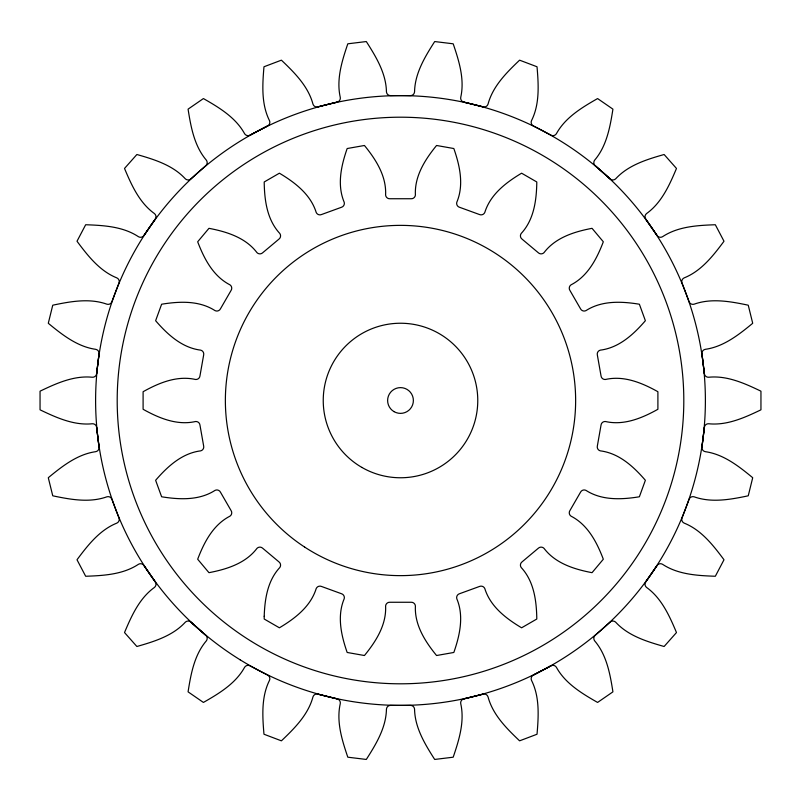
<?xml version="1.0" encoding="UTF-8"?>
<svg xmlns="http://www.w3.org/2000/svg" width="801" height="801" viewBox="0 0 801 801"><rect width="100%" height="100%" fill="white"/><g stroke="black" fill="none" stroke-linecap="round" stroke-linejoin="round"><path stroke-width="1.2" d="M99.024 353.982L96.651 373.516A4.045 4.045 0 0 1 92.315 377.241C73.902 375.369 56.26 383.409 40.05 391.178L40.05 409.822C56.26 417.591 73.902 425.631 92.315 423.759A4.045 4.045 0 0 1 96.651 427.484L99.024 447.018A4.045 4.045 0 0 1 95.709 451.674C77.377 454.257 62.168 466.282 48.29 477.716L52.756 495.809C70.348 499.484 89.402 503.058 106.833 496.83A4.045 4.045 0 0 1 111.94 499.413L118.918 517.816A4.045 4.045 0 0 1 116.806 523.123C99.634 530.022 87.74 545.341 77.006 559.759L85.667 576.259C103.629 575.619 122.994 574.527 138.423 564.315A4.045 4.045 0 0 1 144 565.596L155.174 581.786A4.045 4.045 0 0 1 154.403 587.453C139.374 598.267 131.494 615.979 124.515 632.55L136.881 646.497C154.162 641.571 172.706 635.884 185.241 622.267A4.045 4.045 0 0 1 190.958 622.187L205.687 635.233A4.045 4.045 0 0 1 206.288 640.92C194.293 655.008 190.878 674.092 188.075 691.854L203.414 702.437C219.013 693.516 235.654 683.563 244.575 667.343A4.045 4.045 0 0 1 250.102 665.891L267.524 675.033A4.045 4.045 0 0 1 269.466 680.409C261.186 696.96 262.448 716.314 263.97 734.227L281.401 740.835C294.418 728.439 308.185 714.782 312.961 696.9A4.045 4.045 0 0 1 317.987 694.167L337.091 698.883A4.045 4.045 0 0 1 340.265 703.638C336.19 721.691 342.037 740.174 347.804 757.195L366.307 759.448C375.979 744.299 386.082 727.749 386.442 709.235A4.045 4.045 0 0 1 390.658 705.381L410.342 705.381A4.045 4.045 0 0 1 414.558 709.235C414.918 727.749 425.021 744.299 434.693 759.448L453.196 757.195C458.963 740.174 464.81 721.691 460.735 703.638A4.045 4.045 0 0 1 463.909 698.883L483.013 694.167A4.045 4.045 0 0 1 488.039 696.9C492.815 714.782 506.582 728.439 519.599 740.835L537.03 734.227C538.552 716.314 539.814 696.96 531.534 680.409A4.045 4.045 0 0 1 533.476 675.033L550.898 665.891A4.045 4.045 0 0 1 556.425 667.343C565.346 683.563 581.987 693.516 597.586 702.437L612.925 691.854C610.122 674.092 606.707 655.008 594.712 640.92A4.045 4.045 0 0 1 595.313 635.233L610.042 622.187A4.045 4.045 0 0 1 615.759 622.267C628.294 635.884 646.838 641.571 664.119 646.497L676.485 632.55C669.506 615.979 661.626 598.267 646.597 587.453A4.045 4.045 0 0 1 645.826 581.786L657 565.596A4.045 4.045 0 0 1 662.577 564.315C678.006 574.527 697.371 575.619 715.333 576.259L723.994 559.759C713.26 545.341 701.366 530.022 684.194 523.123A4.045 4.045 0 0 1 682.082 517.816L689.06 499.413A4.045 4.045 0 0 1 694.167 496.83C711.598 503.058 730.652 499.484 748.244 495.809L752.71 477.716C738.832 466.282 723.623 454.257 705.291 451.674A4.045 4.045 0 0 1 701.976 447.018L704.349 427.484A4.045 4.045 0 0 1 708.685 423.759C727.098 425.631 744.74 417.591 760.95 409.822L760.95 391.178C744.74 383.409 727.098 375.369 708.685 377.241A4.045 4.045 0 0 1 704.349 373.516L701.976 353.982A4.045 4.045 0 0 1 705.291 349.326C723.623 346.743 738.832 334.718 752.71 323.284L748.244 305.191C730.652 301.516 711.598 297.942 694.167 304.17A4.045 4.045 0 0 1 689.06 301.587L682.082 283.184A4.045 4.045 0 0 1 684.194 277.877C701.366 270.978 713.26 255.659 723.994 241.241L715.333 224.741C697.371 225.381 678.006 226.473 662.577 236.685A4.045 4.045 0 0 1 657 235.404L645.826 219.214A4.045 4.045 0 0 1 646.597 213.547C661.626 202.733 669.506 185.021 676.485 168.45L664.119 154.503C646.838 159.429 628.294 165.116 615.759 178.733A4.045 4.045 0 0 1 610.042 178.813L595.313 165.767A4.045 4.045 0 0 1 594.712 160.08C606.707 145.992 610.122 126.908 612.925 109.146L597.586 98.563C581.987 107.484 565.346 117.437 556.425 133.657A4.045 4.045 0 0 1 550.898 135.109L533.476 125.967A4.045 4.045 0 0 1 531.534 120.591C539.814 104.04 538.552 84.686 537.03 66.773L519.599 60.165C506.582 72.561 492.815 86.218 488.039 104.1A4.045 4.045 0 0 1 483.013 106.833L463.909 102.117A4.045 4.045 0 0 1 460.735 97.362C464.81 79.309 458.963 60.826 453.196 43.805L434.693 41.552C425.021 56.701 414.918 73.251 414.558 91.765A4.045 4.045 0 0 1 410.342 95.619L390.658 95.619A4.045 4.045 0 0 1 386.442 91.765C386.082 73.251 375.979 56.701 366.307 41.552L347.804 43.805C342.037 60.826 336.19 79.309 340.265 97.362A4.045 4.045 0 0 1 337.091 102.117L317.987 106.833A4.045 4.045 0 0 1 312.961 104.1C308.185 86.218 294.418 72.561 281.401 60.165L263.97 66.773C262.448 84.686 261.186 104.04 269.466 120.591A4.045 4.045 0 0 1 267.524 125.967L250.102 135.109A4.045 4.045 0 0 1 244.575 133.657C235.654 117.437 219.013 107.484 203.414 98.563L188.075 109.146C190.878 126.908 194.293 145.992 206.288 160.08A4.045 4.045 0 0 1 205.687 165.767L190.958 178.813A4.045 4.045 0 0 1 185.241 178.733C172.706 165.116 154.162 159.429 136.881 154.503L124.515 168.45C131.494 185.021 139.374 202.733 154.403 213.547A4.045 4.045 0 0 1 155.174 219.214L144 235.404A4.045 4.045 0 0 1 138.423 236.685C122.994 226.473 103.629 225.381 85.667 224.741L77.006 241.241C87.74 255.659 99.634 270.978 116.806 277.877A4.045 4.045 0 0 1 118.918 283.184L111.94 301.587A4.045 4.045 0 0 1 106.833 304.17C89.402 297.942 70.348 301.516 52.756 305.191L48.29 323.284C62.168 334.718 77.377 346.743 95.709 349.326A4.045 4.045 0 0 1 99.024 353.982L96.651 373.516M701.976 447.018L704.349 427.484M144 235.404L155.174 219.214M645.826 581.786L657 565.596M250.102 135.109L267.524 125.967M533.476 675.033L550.898 665.891M317.987 106.833L337.091 102.117M463.909 698.883L483.013 694.167M463.909 102.117L483.013 106.833M317.987 694.167L337.091 698.883M595.313 165.767L610.042 178.813M190.958 622.187L205.687 635.233M645.826 219.214L657 235.404M144 565.596L155.174 581.786M701.976 353.982L704.349 373.516M96.651 427.484L99.024 447.018M264.21 616.309L264.2 619.023L279.399 627.804C294.948 618.522 310.638 606.587 316.215 588.515A4.045 4.045 0 0 1 321.561 586.482L341.426 593.711A4.045 4.045 0 0 1 344.21 598.707C336.861 616.139 341.216 635.363 347.163 652.465L364.445 655.518C375.889 641.481 386.543 624.9 385.601 605.997A4.045 4.045 0 0 1 389.927 602.262L411.073 602.262A4.045 4.045 0 0 1 415.399 605.997C414.457 624.9 425.111 641.481 436.555 655.518L453.837 652.465C459.784 635.363 464.139 616.139 456.79 598.707A4.045 4.045 0 0 1 459.574 593.711L479.439 586.482A4.045 4.045 0 0 1 484.785 588.515C490.362 606.587 506.052 618.522 521.601 627.804L536.8 619.023C536.54 600.92 534.047 581.366 521.181 567.498A4.045 4.045 0 0 1 522.092 561.851L538.292 548.264A4.045 4.045 0 0 1 544.009 548.345C555.423 563.423 574.257 569.281 592.039 572.675L603.323 559.228C596.885 542.307 587.854 524.785 571.023 516.154A4.045 4.045 0 0 1 569.942 510.537L580.515 492.225A4.045 4.045 0 0 1 585.921 490.352C601.811 500.615 621.496 499.674 639.378 496.78L645.376 480.29C633.541 466.582 619.063 453.206 600.289 450.853A4.045 4.045 0 0 1 597.356 445.947L601.03 425.121A4.045 4.045 0 0 1 605.466 421.516C623.909 425.721 642.092 418.102 657.901 409.281L657.901 391.719C642.092 382.898 623.909 375.279 605.466 379.484A4.045 4.045 0 0 1 601.03 375.879L597.356 355.053A4.045 4.045 0 0 1 600.289 350.147C619.063 347.794 633.541 334.418 645.376 320.71L639.378 304.22C621.496 301.326 601.811 300.385 585.921 310.648A4.045 4.045 0 0 1 580.515 308.775L569.942 290.463A4.045 4.045 0 0 1 571.023 284.846C587.854 276.215 596.885 258.693 603.323 241.772L592.039 228.325C574.257 231.719 555.423 237.577 544.009 252.655A4.045 4.045 0 0 1 538.292 252.736L522.092 239.149A4.045 4.045 0 0 1 521.181 233.502C534.047 219.634 536.54 200.08 536.8 181.977L521.601 173.196C506.052 182.478 490.362 194.413 484.785 212.485A4.045 4.045 0 0 1 479.439 214.518L459.574 207.289A4.045 4.045 0 0 1 456.79 202.293C464.139 184.861 459.784 165.637 453.837 148.535L436.555 145.482C425.111 159.519 414.457 176.1 415.399 195.003A4.045 4.045 0 0 1 411.073 198.738L389.927 198.738A4.045 4.045 0 0 1 385.601 195.003C386.543 176.1 375.889 159.519 364.445 145.482L347.163 148.535C341.216 165.637 336.861 184.861 344.21 202.293A4.045 4.045 0 0 1 341.426 207.289L321.561 214.518A4.045 4.045 0 0 1 316.215 212.485C310.638 194.413 294.948 182.478 279.399 173.196L264.2 181.977C264.46 200.08 266.953 219.634 279.819 233.502A4.045 4.045 0 0 1 278.908 239.149L262.708 252.736A4.045 4.045 0 0 1 256.991 252.655C245.577 237.577 226.743 231.719 208.961 228.325L197.677 241.772C204.115 258.693 213.146 276.215 229.977 284.846A4.045 4.045 0 0 1 231.058 290.463L220.485 308.775A4.045 4.045 0 0 1 215.079 310.648C199.189 300.385 179.504 301.326 161.622 304.22L155.624 320.71C167.459 334.418 181.937 347.794 200.711 350.147A4.045 4.045 0 0 1 203.644 355.053L199.97 375.879A4.045 4.045 0 0 1 195.534 379.484C177.091 375.279 158.908 382.898 143.099 391.719L143.099 409.281C158.908 418.102 177.091 425.721 195.534 421.516A4.045 4.045 0 0 1 199.97 425.121L203.644 445.947A4.045 4.045 0 0 1 200.711 450.853C181.937 453.206 167.459 466.582 155.624 480.29L161.622 496.78C179.504 499.674 199.189 500.615 215.079 490.352A4.045 4.045 0 0 1 220.485 492.225L231.058 510.537A4.045 4.045 0 0 1 229.977 516.154C213.146 524.785 204.115 542.307 197.677 559.228L208.961 572.675C226.743 569.281 245.577 563.423 256.991 548.345A4.045 4.045 0 0 1 262.708 548.264L278.908 561.851A4.045 4.045 0 0 1 279.819 567.498C267.564 580.655 264.771 599.058 264.21 616.309M304.66 547.083A175.139 175.139 0 0 0 575.368 410.212A175.139 175.139 0 0 0 321.481 244.205A175.139 175.139 0 0 0 304.66 547.083M361.872 467.414A77.266 77.266 0 0 0 477.766 400.5A77.266 77.266 0 0 0 361.872 333.586A77.266 77.266 0 0 0 361.872 467.414M240.15 659.814A304.881 304.881 0 0 0 705.25 409.712A304.881 304.881 0 0 0 256.1 131.975A304.881 304.881 0 0 0 240.15 659.814M394.062 411.654A12.876 12.876 0 0 0 413.376 400.5A12.876 12.876 0 0 0 394.062 389.346A12.876 12.876 0 0 0 394.062 411.654M251.504 641.461A283.304 283.304 0 0 0 683.674 409.061A283.304 283.304 0 0 0 266.322 150.989A283.304 283.304 0 0 0 251.504 641.461"/></g></svg>
